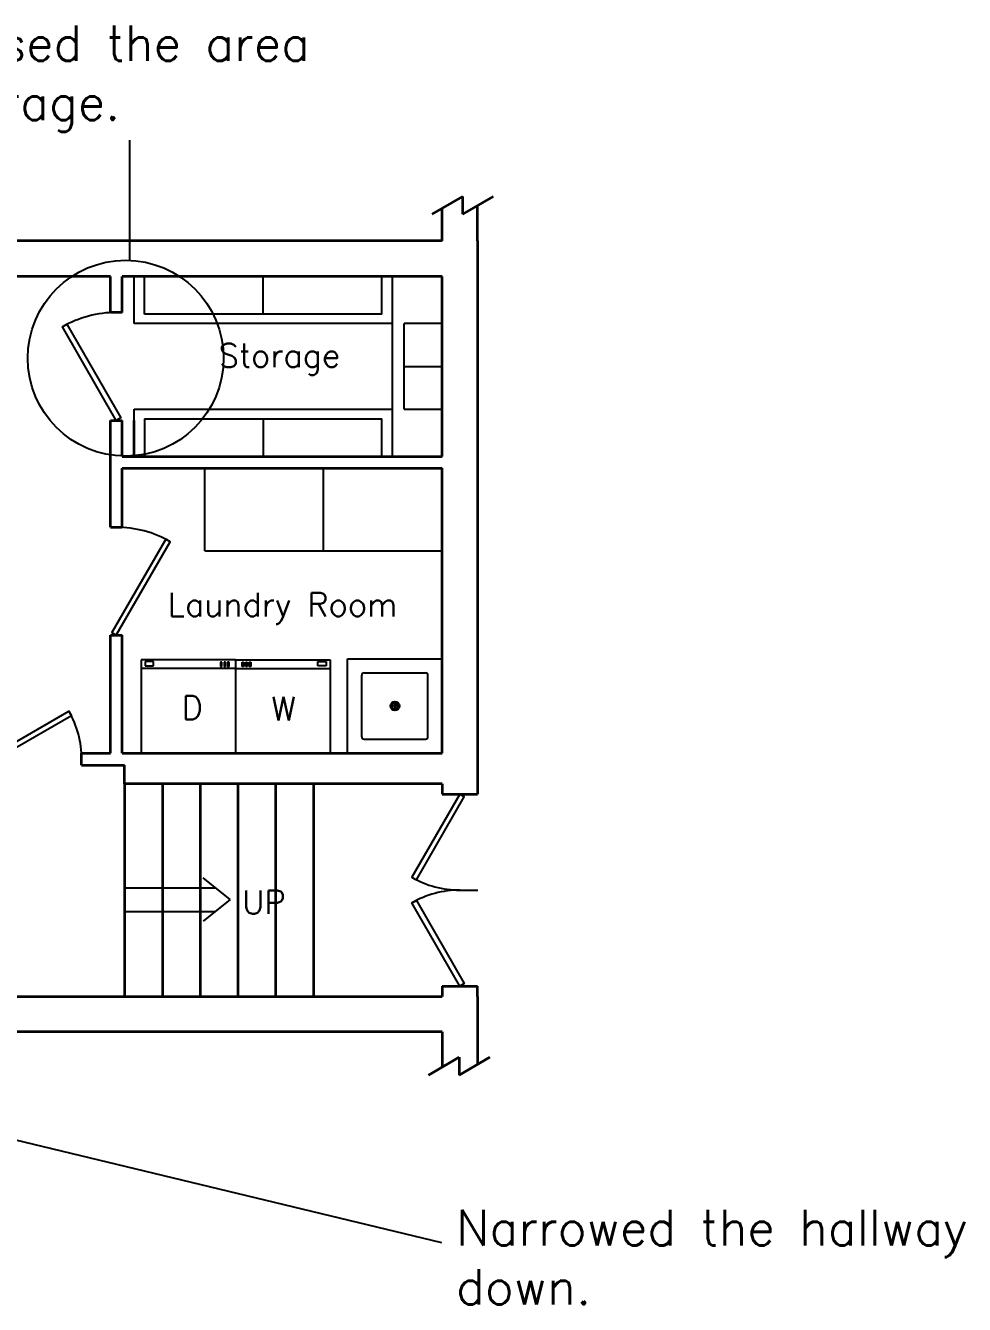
# Model space of a CAD drawing. Header units: millimetres. Extents: x -13274 to 77127, y -114744 to 1151.
# Drawn here: x 66766 to 74721, y -81896 to -71061 of the extents above; entities that cross this region are included whole.
import ezdxf

# ---------------------------------------------------------------- set-up
doc = ezdxf.new("R2010")
doc.units = ezdxf.units.MM
doc.header["$LTSCALE"] = 5
for name, color, linetype in [('Countertop', 1, 'Continuous'), ('Door', 1, 'Continuous'), ('Sink', 4, 'Continuous'), ('Storage', 1, 'Continuous'), ('text', 1, 'Continuous'), ('Washing Machine', 4, 'Continuous')]:
    doc.layers.add(name, color=color, linetype=linetype)
doc.layers.add('Wall', color=7, linetype='Continuous', lineweight=35)
doc.styles.add('Roman', font='romans')

msp = doc.modelspace()

# ---------------------------------------------------------------- linework, layer by layer
for p, q in [((68500.48, -78466.031), (68271.372, -78282.118)), ((67605.16, -78366.031), (68375.906, -78366.031)), ((68500.48, -78466.031), (68271.372, -78649.944)), ((67605.16, -78566.031), (68375.906, -78566.031))]:
    msp.add_line(p, q)
at = {"layer": 'Door'}
msp.add_line((70445.16, -78386.031), (70597.56, -78386.031), dxfattribs=at)
msp.add_line((70445.16, -78386.031), (70597.56, -78386.031), dxfattribs=at)
for points in [[(67535.16, -74406.031), (67077.96, -73614.138), (67116.455, -73591.913), (67573.655, -74383.806)], [(67535.16, -76226.031), (67992.36, -75434.138), (67953.866, -75411.913), (67496.666, -76203.806)], [(66429.16, -77276.031), (67133.066, -76869.631), (67155.291, -76908.126), (66451.385, -77314.526)], [(70445.16, -77573.231), (70038.76, -78277.137), (70077.255, -78299.362), (70483.655, -77595.456)], [(70445.16, -79198.831), (70038.76, -78494.926), (70077.255, -78472.701), (70483.655, -79176.606)]]:
    msp.add_lwpolyline(points, close=True, dxfattribs=at)
for centre, radius, start, end in [((67535.16, -74406.031), 914.4, 90, 120), ((67535.16, -76226.031), 914.4, 60, 90), ((66429.16, -77276.031), 812.8, 0, 30), ((70445.16, -77573.231), 812.8, 240, 270), ((70445.16, -79198.831), 812.8, 90, 120)]:
    msp.add_arc(centre, radius, start, end, dxfattribs=at)
at = {"layer": 'Sink'}
for p, q in [((69495.16, -77226.031), (69495.16, -76426.031)), ((69495.16, -76426.031), (70295.16, -76426.031)), ((69615.16, -77086.031), (69615.16, -76566.031)), ((69635.16, -76546.031), (70155.16, -76546.031)), ((70175.16, -77086.031), (70175.16, -76566.031)), ((69895.16, -76800.631), (69895.16, -76851.431)), ((69920.56, -76826.031), (69869.76, -76826.031)), ((69635.16, -77106.031), (70155.16, -77106.031))]:
    msp.add_line(p, q, dxfattribs=at)
for radius in [38.1, 25.4]:
    msp.add_circle((69895.16, -76826.031), radius, dxfattribs=at)
for centre, start, end in [((69635.16, -76566.031), 90, 180), ((70155.16, -76566.031), 0, 90), ((69635.16, -77086.031), 180, 270), ((70155.16, -77086.031), 270, 0)]:
    msp.add_arc(centre, 20, start, end, dxfattribs=at)
at = {"layer": 'Storage'}
for p, q in [((67685.16, -73586.031), (67685.16, -73186.031)), ((67775.16, -73506.031), (67775.16, -73186.031)), ((68780.16, -73506.031), (68780.16, -73186.031)), ((69785.16, -73506.031), (69785.16, -73186.031)), ((69875.16, -74711.631), (69875.16, -73186.031)), ((69785.16, -73506.031), (67775.16, -73506.031)), ((69875.16, -73586.031), (67685.16, -73586.031)), ((69975.16, -74311.631), (69975.16, -73586.031)), ((70295.16, -73586.031), (69975.16, -73586.031)), ((69975.16, -73948.831), (70295.16, -73948.831)), ((67685.16, -74711.631), (67685.16, -74311.631)), ((67685.16, -74311.631), (69875.16, -74311.631)), ((69975.16, -74311.631), (70295.16, -74311.631)), ((67775.16, -74391.631), (69785.16, -74391.631)), ((69785.16, -74711.631), (69785.16, -74391.631)), ((68285.16, -75511.631), (68285.16, -74811.631)), ((69290.16, -75511.631), (69290.16, -74811.631)), ((68285.16, -75511.631), (70295.16, -75511.631))]:
    msp.add_line(p, q, dxfattribs=at)
at = {"layer": 'Storage', "color": 1}
for p, q in [((67775.16, -74391.631), (67775.16, -74711.631)), ((68780.16, -74391.631), (68780.16, -74711.631))]:
    msp.add_line(p, q, dxfattribs=at)
at = {"layer": 'text'}
for p, q in [((67650.278, -73050.29), (67650.278, -72032.426)), ((66481.788, -80452.94), (70291.4, -81371.947))]:
    msp.add_line(p, q, dxfattribs=at)
msp.add_circle((67614.388, -73879.298), 829.785, dxfattribs=at)
at = {"layer": 'Wall'}
for p, q in [((70468.253, -72509.336), (70208.445, -72659.336)), ((70468.253, -72509.336), (70468.253, -72659.336)), ((70728.06, -72509.336), (70468.253, -72659.336)), ((70595.16, -72886.031), (70595.16, -72586.031)), ((70295.16, -72886.031), (70295.16, -72609.271)), ((70295.16, -72886.031), (58175.16, -72886.031)), ((70595.16, -72886.031), (70595.16, -77573.231)), ((67485.16, -73186.031), (66040.16, -73186.031)), ((67485.16, -73491.631), (67485.16, -73186.031)), ((67585.16, -73491.631), (67585.16, -73186.031)), ((70295.16, -73186.031), (67585.16, -73186.031)), ((70295.16, -74711.631), (70295.16, -73186.031)), ((67585.16, -73491.631), (67485.16, -73491.631)), ((67485.16, -74406.031), (67585.16, -74406.031)), ((67485.16, -75311.631), (67485.16, -74406.031)), ((67585.16, -74711.631), (67585.16, -74406.031)), ((67685.16, -74711.631), (67685.16, -74406.031)), ((67585.16, -74711.631), (70295.16, -74711.631)), ((67585.16, -74811.631), (70295.16, -74811.631)), ((67585.16, -75311.631), (67585.16, -74811.631)), ((70295.16, -77226.031), (70295.16, -74811.631)), ((67485.16, -75311.631), (67585.16, -75311.631)), ((67485.16, -76226.031), (67585.16, -76226.031)), ((67485.16, -77226.031), (67485.16, -76226.031)), ((67585.16, -77226.031), (67585.16, -76226.031)), ((67241.16, -77326.031), (67241.16, -77226.031)), ((67241.16, -77226.031), (67485.16, -77226.031)), ((67585.16, -77226.031), (70295.16, -77226.031)), ((67241.16, -77326.031), (67605.16, -77326.031)), ((67605.16, -77486.031), (67605.16, -77326.031)), ((70295.16, -77486.031), (67605.16, -77486.031)), ((67605.16, -77486.031), (67605.16, -79286.031)), ((67925.16, -77486.031), (67925.16, -79286.031)), ((68245.16, -77486.031), (68245.16, -79286.031)), ((68565.16, -77486.031), (68565.16, -79286.031)), ((68885.16, -77486.031), (68885.16, -79286.031)), ((69205.16, -77486.031), (69205.16, -79286.031)), ((70295.16, -77486.031), (70295.16, -77573.231)), ((70295.16, -77573.231), (70595.16, -77573.231)), ((70295.16, -79198.831), (70595.16, -79198.831)), ((70295.16, -79198.831), (70295.16, -79286.031)), ((70595.16, -79286.031), (70595.16, -79198.831)), ((63061.16, -79286.031), (70295.16, -79286.031)), ((70595.16, -79286.031), (70595.16, -79586.031)), ((70295.16, -79586.031), (66095.16, -79586.031)), ((70295.16, -79586.031), (70295.16, -79886.031)), ((70595.16, -79586.031), (70595.16, -79862.664)), ((70439.185, -79802.717), (70179.377, -79952.717)), ((70439.185, -79802.717), (70439.185, -79952.717)), ((70698.992, -79802.717), (70439.185, -79952.717))]:
    msp.add_line(p, q, dxfattribs=at)
at = {"layer": 'Washing Machine', "linetype": 'Continuous'}
for p, q in [((68545.768, -76433.801), (67745.768, -76433.801)), ((67745.768, -76433.801), (67745.768, -77233.806)), ((67849.089, -76450.068), (67779.088, -76450.068)), ((67779.088, -76450.068), (67779.088, -76486.833)), ((67779.088, -76486.833), (67849.089, -76486.833)), ((67849.089, -76486.833), (67849.089, -76450.068)), ((68418.094, -76455.32), (68418.094, -76492.085)), ((68430.344, -76455.32), (68418.094, -76455.32)), ((68418.094, -76492.085), (68430.344, -76492.085)), ((68430.344, -76492.085), (68430.344, -76455.32)), ((68447.845, -76455.32), (68447.845, -76492.085)), ((68460.095, -76455.32), (68447.845, -76455.32)), ((68447.845, -76492.085), (68460.095, -76492.085)), ((68460.095, -76492.085), (68460.095, -76455.32)), ((68477.595, -76455.32), (68477.595, -76492.085)), ((68489.845, -76455.32), (68477.595, -76455.32)), ((68477.595, -76492.085), (68489.845, -76492.085)), ((68489.845, -76492.085), (68489.845, -76455.32)), ((68545.768, -76433.801), (69345.768, -76433.801)), ((68601.691, -76455.32), (68613.942, -76455.32)), ((68601.691, -76492.085), (68601.691, -76455.32)), ((68613.942, -76492.085), (68601.691, -76492.085)), ((68613.942, -76455.32), (68613.942, -76492.085)), ((68631.442, -76455.32), (68643.692, -76455.32)), ((68631.442, -76492.085), (68631.442, -76455.32)), ((68643.692, -76492.085), (68631.442, -76492.085)), ((68643.692, -76455.32), (68643.692, -76492.085)), ((68661.192, -76492.085), (68661.192, -76455.32)), ((68661.192, -76455.32), (68673.443, -76455.32)), ((68673.443, -76492.085), (68661.192, -76492.085)), ((68673.443, -76455.32), (68673.443, -76492.085)), ((69242.448, -76450.068), (69312.449, -76450.068)), ((69242.448, -76486.833), (69242.448, -76450.068)), ((69312.449, -76486.833), (69242.448, -76486.833)), ((69312.449, -76450.068), (69312.449, -76486.833)), ((69345.768, -76433.801), (69345.768, -77233.806)), ((68545.768, -76508.801), (67745.768, -76508.801)), ((68545.768, -76508.801), (69345.768, -76508.801))]:
    msp.add_line(p, q, dxfattribs=at)
at = {"layer": 'Washing Machine'}
msp.add_line((68545.768, -76433.801), (68545.768, -77233.806), dxfattribs=at)

# ---------------------------------------------------------------- texts
at = {"layer": 'Countertop', "char_height": 200, "attachment_point": 1, "style": 'Roman'}
for s, insert in [('D', (68089.752, -76739.786)), ('W', (68849.938, -76749.51))]:
    msp.add_mtext_dynamic_manual_height_columns(s, width=349.03036, gutter_width=50, heights=[0], dxfattribs=dict(at, insert=insert))
at = {"layer": 'text', "char_height": 300, "attachment_point": 1, "style": 'Roman'}
for s, width, insert in [('Increased the area of storage.', 4812.66796, (65331.784, -71060.902)), ('{\\H0.66667x;Storage} ', 3697.34792, (68403.177, -73755.293)), ('{\\H0.66667x;Storage} ', 3697.34792, (68403.177, -73755.293)), ('{\\H0.66667x;Laundry Room }  ', 3697.34792, (67971.035, -75866.35)), ('{\\H0.66667x;Laundry Room }  ', 3697.34792, (67971.035, -75866.35)), ('Narrowed the hallway down. ', 4812.66796, (70414.005, -81096.323))]:
    msp.add_mtext_dynamic_manual_height_columns(s, width=width, gutter_width=50, heights=[0], dxfattribs=dict(at, insert=insert))
at = {"layer": 'Wall', "insert": (68786.202, -78488.355), "char_height": 200, "attachment_point": 5, "style": 'Roman'}
msp.add_mtext_dynamic_manual_height_columns('UP', width=310.19713, gutter_width=50, heights=[0], dxfattribs=at)

doc.saveas('drawing.dxf')
